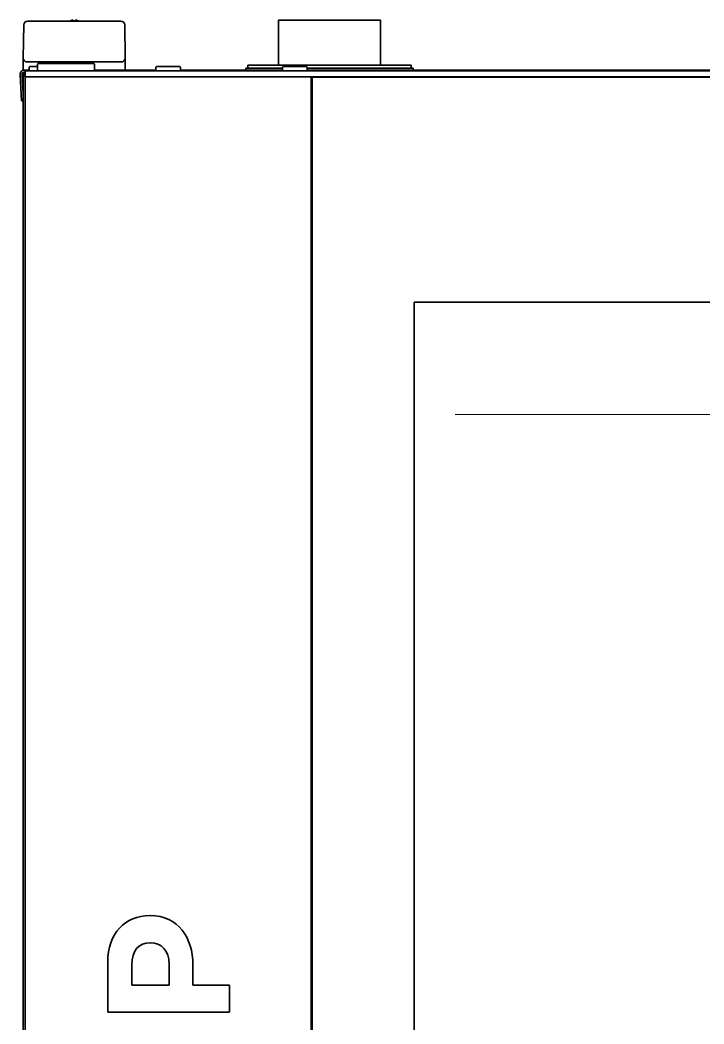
# Model space of a CAD drawing. Extents: x 5997 to 10491, y -672 to 3708.
# Drawn here: x 8371.6 to 8706.4, y 1941.6 to 2432.8 of the extents above; entities that cross this region are included whole.
import ezdxf

# ---------------------------------------------------------------- set-up
doc = ezdxf.new("R2010")
doc.units = 0
doc.header["$LTSCALE"] = 5
doc.layers.get('0').update_dxf_attribs({"linetype": 'CONTINUOUS', "lineweight": 0})
doc.layers.add('1', color=7, linetype='CONTINUOUS', true_color=0xffffff)

msp = doc.modelspace()

# ---------------------------------------------------------------- linework, layer by layer
at = {"color": 2, "linetype": 'Continuous'}
msp.add_line((8584.57, 2239.83), (9022.57, 2239.83), dxfattribs=at)
at = {"layer": '1', "color": 7, "linetype": 'Continuous', "lineweight": 35}
for p, q in [((8375.25, 2432.33), (8380.35, 2432.33)), ((8380.35, 2432.33), (8415.79, 2432.33)), ((8415.79, 2432.33), (8420.89, 2432.33)), ((8548.07, 2432.83), (8498.07, 2432.83)), ((8498.07, 2432.83), (8498.07, 2410.82)), ((8548.07, 2410.82), (8548.07, 2432.83)), ((8373.07, 2414.33), (8373.35, 2430.46)), ((8422.79, 2430.46), (8423.07, 2414.33)), ((8373.08, 2414.26), (8373.07, 2414.33)), ((8373.07, 2414.32), (8373.07, 2414.33)), ((8373.08, 2414.18), (8373.07, 2414.26)), ((8373.08, 2410.19), (8373.08, 2414.18)), ((8380.07, 2412.33), (8375.07, 2412.33)), ((8416.07, 2412.33), (8380.07, 2412.33)), ((8421.07, 2412.33), (8416.07, 2412.33)), ((8423.07, 2414.33), (8423.07, 2414.26)), ((8423.07, 2414.33), (8423.07, 2414.32)), ((8423.07, 2410.33), (8423.07, 2414.29)), ((8423.07, 2414.29), (8423.07, 2414.18)), ((8423.07, 2414.18), (8423.07, 2410.19)), ((8373.13, 2408.81), (8373.08, 2410.19)), ((8373.57, 2408.33), (8373.63, 2408.33)), ((8374.07, 2407.33), (8373.57, 2407.33)), ((8375.08, 2408.33), (8373.63, 2408.33)), ((8374.07, 2408.08), (8376.07, 2408.08)), ((8374.07, 2408.08), (8374.07, 2405.08)), ((8374.57, 2408.33), (8374.57, 2408.08)), ((8376.07, 2408.33), (8375.08, 2408.33)), ((8376.32, 2410.08), (8376.07, 2409.83)), ((8376.07, 2409.83), (8376.07, 2408.33)), ((8376.07, 2408.33), (8376.32, 2408.08)), ((8376.07, 2408.08), (9230.07, 2408.08)), ((8380.11, 2410.08), (8376.32, 2410.08)), ((8380.13, 2411.08), (8380.07, 2408.08)), ((8394.07, 2411.58), (8380.63, 2411.58)), ((8407.52, 2411.58), (8394.07, 2411.58)), ((8408.07, 2408.08), (8408.02, 2411.08)), ((8421.07, 2408.33), (8408.07, 2408.33)), ((8422.52, 2408.33), (8421.07, 2408.33)), ((8438.08, 2408.33), (8422.52, 2408.33)), ((8423.07, 2410.19), (8423.02, 2408.81)), ((8423.07, 2410.19), (8423.07, 2410.33)), ((8438.32, 2410.08), (8438.07, 2409.83)), ((8438.07, 2409.83), (8438.07, 2408.33)), ((8438.07, 2408.33), (8438.32, 2408.08)), ((8449.82, 2410.08), (8438.32, 2410.08)), ((8450.07, 2409.83), (8449.82, 2410.08)), ((8449.82, 2408.08), (8450.07, 2408.33)), ((8450.07, 2408.33), (8450.07, 2409.83)), ((8450.08, 2408.33), (8500.07, 2408.33)), ((8482.07, 2409.33), (8500.07, 2409.33)), ((8482.07, 2409.33), (8482.07, 2408.33)), ((8483.07, 2410.83), (8563.07, 2410.83)), ((8483.07, 2410.83), (8483.07, 2409.33)), ((8500.32, 2410.08), (8500.07, 2409.83)), ((8500.07, 2409.83), (8500.07, 2408.33)), ((8500.07, 2408.33), (8500.32, 2408.08)), ((8511.82, 2410.08), (8500.32, 2410.08)), ((8512.07, 2409.83), (8511.82, 2410.08)), ((8511.82, 2408.08), (8512.07, 2408.33)), ((8512.07, 2408.33), (8512.07, 2409.83)), ((8512.08, 2409.33), (8564.07, 2409.33)), ((9094.06, 2408.33), (8512.08, 2408.33)), ((8563.07, 2409.33), (8563.07, 2410.83)), ((8564.07, 2408.33), (8564.07, 2409.33)), ((8371.58, 2406.22), (8372.09, 2396.32)), ((8372.57, 2406.27), (8373.07, 2396.76)), ((8372.63, 2406.66), (8373.07, 2398.19)), ((8373.07, 1373.93), (8373.07, 2405.33)), ((8374.07, 2405.33), (8373.07, 2405.33)), ((8376.07, 2405.08), (8374.07, 2405.08)), ((8374.07, 1400.58), (8374.07, 2405.08)), ((8374.07, 2405.08), (8374.07, 2405.08)), ((8376.07, 2405.08), (8512.07, 2405.08)), ((8512.07, 2405.08), (9230.07, 2405.08)), ((8514.07, 1400.58), (8514.07, 2405.08)), ((8514.57, 2404.83), (8514.57, 1400.83)), ((9091.57, 2404.83), (8514.57, 2404.83)), ((8515.07, 2405.08), (8515.07, 2404.83)), ((8515.55, 2404.83), (8515.55, 2405.08)), ((8515.57, 2404.83), (8515.57, 2405.08)), ((8549.57, 2405.08), (8549.57, 2404.83)), ((8372.25, 2393.33), (8372.09, 2396.32)), ((8372.25, 2393.33), (8373.07, 2393.37)), ((8564.57, 1510.83), (8564.57, 2294.83)), ((8564.57, 2294.83), (9041.57, 2294.83)), ((8435.26, 1994.58), (8435.09, 1994.58)), ((8435.35, 1981.3), (8435.52, 1981.3)), ((8414.5, 1971.77), (8414.5, 1947.43)), ((8426.33, 1960.53), (8426.33, 1970.66)), ((8444.54, 1970.92), (8444.54, 1960.53)), ((8456.2, 1960.53), (8456.2, 1970.49)), ((8444.54, 1960.53), (8426.33, 1960.53)), ((8474.07, 1960.53), (8456.2, 1960.53)), ((8474.07, 1947.43), (8474.07, 1960.53)), ((8414.5, 1947.43), (8474.07, 1947.43))]:
    msp.add_line(p, q, dxfattribs=at)
for centre, radius, start, end in [((8375.25, 2430.43), 1.9, 90, 179), ((8420.89, 2430.43), 1.9, 1, 90), ((8375.07, 2414.33), 2, 182, 270), ((8380.62, 2409.33), 3, 48.59, 90), ((8405.52, 2409.33), 3, 90, 131.41), ((8421.07, 2414.33), 2, 270, 358), ((8373.57, 2406.33), 2, 90, 183), ((8373.57, 2406.33), 1, 90, 183), ((8380.63, 2411.08), 0.5, 90, 179), ((8407.52, 2411.08), 0.5, 1, 90)]:
    msp.add_arc(centre, radius, start, end, dxfattribs=at)
for centre, major_axis, ratio, start_param, end_param in [((8356.61, 2828.38), (-16.46, 414.14), 0.000092, 3.131473, 3.160761), ((8423.74, 2376.13), (-0.67, 38.22), 0.000913, 0.034871, 0.052311), ((8439.63, 2831.07), (16.56, 416.83), 0.000092, 3.122413, 3.157298)]:
    msp.add_ellipse(centre, major_axis=major_axis, ratio=ratio, start_param=start_param, end_param=end_param, dxfattribs=at)
for points, knots in [([(8397.07, 2432.82), (8397.02, 2432.81), (8396.91, 2432.78), (8396.75, 2432.73), (8396.59, 2432.67), (8396.43, 2432.61), (8396.28, 2432.54), (8396.13, 2432.47), (8395.99, 2432.4), (8395.9, 2432.35), (8395.88, 2432.33)], [0, 0, 0, 0, 0.134115, 0.26823, 0.402345, 0.53646, 0.670575, 0.80469, 0.938805, 1, 1, 1, 1]), ([(8397.57, 2432.27), (8397.57, 2432.4), (8397.57, 2432.5), (8397.57, 2432.64), (8397.57, 2432.68), (8397.57, 2432.76), (8397.57, 2432.79), (8397.57, 2432.82)], [0, 0, 0, 0, 0.5, 0.5, 0.75, 0.75, 1, 1, 1, 1]), ([(8400.37, 2432.27), (8400.17, 2432.4), (8399.96, 2432.5), (8399.64, 2432.64), (8399.53, 2432.68), (8399.3, 2432.76), (8399.19, 2432.79), (8399.07, 2432.82)], [0, 0, 0, 0, 0.5, 0.5, 0.75, 0.75, 1, 1, 1, 1]), ([(8373.13, 2408.81), (8373.13, 2408.8), (8373.13, 2408.79), (8373.13, 2408.77), (8373.13, 2408.75), (8373.13, 2408.74)], [0, 0, 0, 0, 0.5, 0.5, 1, 1, 1, 1]), ([(8373.13, 2408.74), (8373.14, 2408.71), (8373.15, 2408.68), (8373.16, 2408.64), (8373.17, 2408.63), (8373.18, 2408.6), (8373.18, 2408.59), (8373.21, 2408.55), (8373.22, 2408.53), (8373.25, 2408.49), (8373.26, 2408.48), (8373.28, 2408.46), (8373.29, 2408.45), (8373.33, 2408.42), (8373.35, 2408.41), (8373.39, 2408.39), (8373.4, 2408.38), (8373.43, 2408.37), (8373.44, 2408.36), (8373.48, 2408.35), (8373.51, 2408.34), (8373.55, 2408.33), (8373.57, 2408.33), (8373.6, 2408.33), (8373.61, 2408.33), (8373.63, 2408.33)], [0, 0, 0, 0, 0.125, 0.125, 0.1875, 0.1875, 0.25, 0.25, 0.375, 0.375, 0.4375, 0.4375, 0.5, 0.5, 0.625, 0.625, 0.6875, 0.6875, 0.75, 0.75, 0.875, 0.875, 0.9375, 0.9375, 1, 1, 1, 1]), ([(8422.52, 2408.33), (8422.53, 2408.33), (8422.55, 2408.33), (8422.58, 2408.33), (8422.59, 2408.33), (8422.64, 2408.34), (8422.66, 2408.35), (8422.7, 2408.36), (8422.72, 2408.37), (8422.75, 2408.38), (8422.76, 2408.39), (8422.8, 2408.41), (8422.82, 2408.42), (8422.85, 2408.45), (8422.86, 2408.46), (8422.88, 2408.48), (8422.89, 2408.49), (8422.92, 2408.53), (8422.94, 2408.55), (8422.96, 2408.59), (8422.97, 2408.6), (8422.98, 2408.63), (8422.99, 2408.64), (8423, 2408.68), (8423.01, 2408.71), (8423.01, 2408.74)], [0, 0, 0, 0, 0.0625, 0.0625, 0.125, 0.125, 0.25, 0.25, 0.3125, 0.3125, 0.375, 0.375, 0.5, 0.5, 0.5625, 0.5625, 0.625, 0.625, 0.75, 0.75, 0.8125, 0.8125, 0.875, 0.875, 1, 1, 1, 1]), ([(8423.01, 2408.74), (8423.02, 2408.75), (8423.02, 2408.77), (8423.02, 2408.79), (8423.02, 2408.8), (8423.02, 2408.81)], [0, 0, 0, 0, 0.5, 0.5, 1, 1, 1, 1]), ([(8373.07, 2405.33), (8373.07, 2405.46), (8373.09, 2405.59), (8373.14, 2405.84), (8373.18, 2405.97), (8373.28, 2406.21), (8373.34, 2406.33), (8373.48, 2406.55), (8373.57, 2406.65), (8373.75, 2406.83), (8373.85, 2406.92), (8373.99, 2407.01), (8374.02, 2407.03), (8374.05, 2407.05)], [0, 0, 0, 0, 0.189429, 0.189429, 0.378859, 0.378859, 0.568288, 0.568288, 0.757717, 0.757717, 0.947146, 0.947146, 1, 1, 1, 1])]:
    msp.add_open_spline(points, degree=3, knots=knots, dxfattribs=at)
for points, degree in [([(8397.57, 2432.82), (8397.55, 2432.83), (8397.5, 2432.83), (8397.42, 2432.84), (8397.35, 2432.84), (8397.28, 2432.84), (8397.21, 2432.84), (8397.14, 2432.83), (8397.1, 2432.82), (8397.07, 2432.82)], 3), ([(8399.07, 2432.82), (8399.05, 2432.82), (8399, 2432.83), (8398.93, 2432.84), (8398.86, 2432.84), (8398.79, 2432.84), (8398.72, 2432.84), (8398.64, 2432.83), (8398.6, 2432.82), (8398.57, 2432.82)], 3), ([(8398.57, 2432.82), (8398.57, 2432.81), (8398.57, 2432.78), (8398.57, 2432.73), (8398.57, 2432.67), (8398.57, 2432.61), (8398.57, 2432.54), (8398.57, 2432.47), (8398.57, 2432.38), (8398.57, 2432.31), (8398.57, 2432.27)], 3), ([(8373.08, 2414.21), (8373.08, 2414.2), (8373.08, 2414.19), (8373.08, 2414.18)], 3), ([(8423.07, 2414.22), (8423.07, 2414.18)], 1), ([(8435.09, 1994.58), (8422.92, 1994.58), (8414.5, 1985.98), (8414.5, 1971.77)], 3), ([(8456.2, 1970.49), (8456.2, 1983.85), (8449.05, 1994.58), (8435.26, 1994.58)], 3), ([(8426.33, 1970.66), (8426.33, 1977.21), (8429.48, 1981.3), (8435.35, 1981.3)], 3), ([(8435.52, 1981.3), (8440.63, 1981.3), (8444.54, 1977.47), (8444.54, 1970.92)], 3)]:
    msp.add_open_spline(points, degree=degree, dxfattribs=at)

doc.saveas('drawing.dxf')
